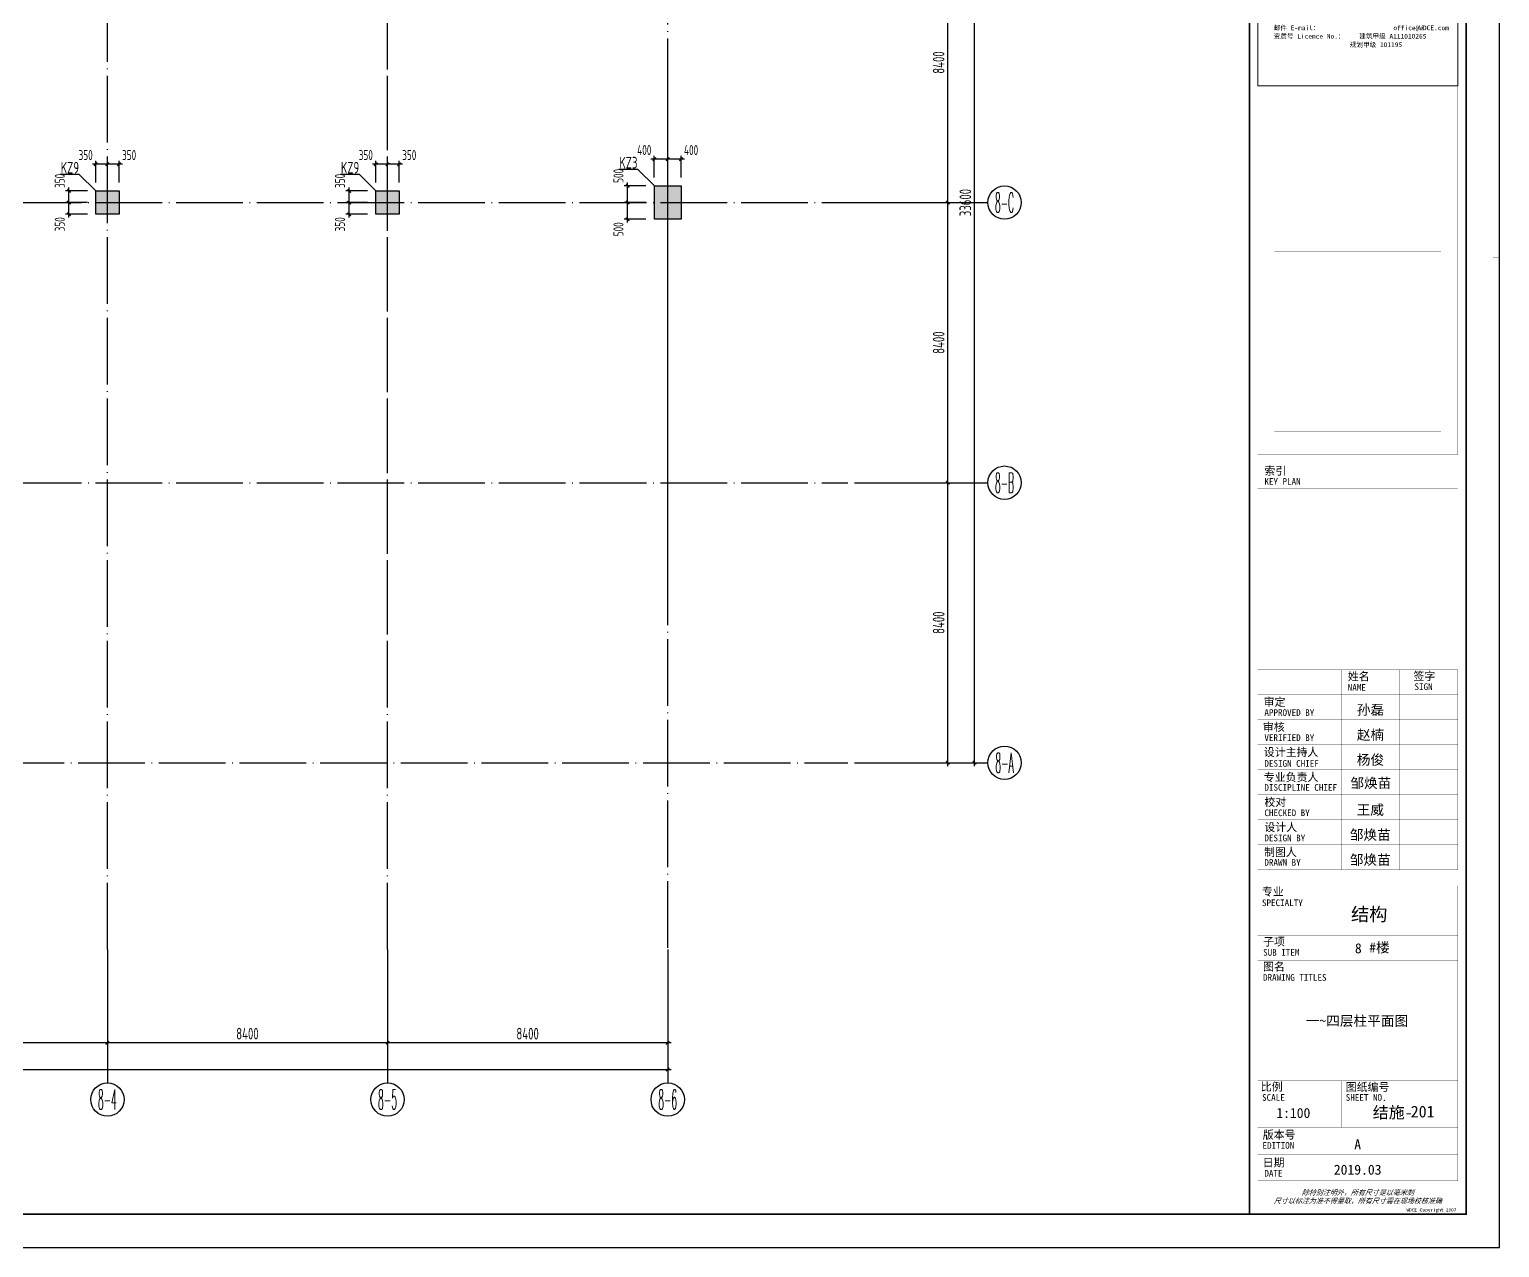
# Model space of a CAD drawing. Extents: x -765033 to 1614171, y -1073 to 729564.
# Drawn here: x 1467427 to 1511508, y 44859 to 81394 of the extents above; entities that cross this region are included whole.
import ezdxf
from ezdxf.enums import TextEntityAlignment as Align

# ---------------------------------------------------------------- set-up
doc = ezdxf.new("R2010")
doc.units = 0
doc.header["$LTSCALE"] = 1000
doc.header["$MEASUREMENT"] = 0
doc.linetypes.add('109-34 轴网$0$L1$0$$AUDIT_BAD_LTYPE1', pattern=[0])
doc.linetypes.add('DOTE', pattern=[2.42, 2, -0.2, 0.02, -0.2])
doc.layers.get('Defpoints').update_dxf_attribs({"color": 167})
for name, color, linetype in [('a-dote', 14, 'DOTE'), ('a-dote-dim', 3, 'Continuous'), ('COLU_DIM', 3, 'Continuous'), ('COLU_NUM', 7, 'Continuous'), ('s-colu', 40, 'Continuous'), ('s-colu-hatc', 16, 'Continuous'), ('s-dim', 3, 'Continuous'), ('s-dote-text', 7, 'Continuous'), ('SHEET_TEXT', 7, 'Continuous'), ('签-建（陈）$0$SHEET_TEXT', 7, 'Continuous')]:
    doc.layers.add(name, color=color, linetype=linetype)
doc.styles.add('TSSD_Axis', font='Complex.shx', dxfattribs={"width": 0.7, "bigfont": 'hztxt.shx'})
doc.styles.add('TSSD_Bold', font='Tssdeng2.shx', dxfattribs={"width": 0.7, "bigfont": 'china.shx'})
doc.styles.add('TSSD_Dimension', font='tssdeng.shx', dxfattribs={"width": 0.7, "bigfont": 'Hztxt.shx'})
doc.styles.add('华文细黑', font='', dxfattribs={"height": 10})
doc.styles.add('图签信息$0$hwxh', font='')
doc.styles.add('图签信息$0$华文细黑', font='', dxfattribs={"height": 10})
doc.styles.add('签-建（陈）$0$华文细黑', font='', dxfattribs={"height": 10})
doc.styles.get('华文细黑').set_extended_font_data('STXihei')
doc.styles.get('图签信息$0$hwxh').set_extended_font_data('STXihei')
doc.styles.get('图签信息$0$华文细黑').set_extended_font_data('STXihei')
doc.styles.get('签-建（陈）$0$华文细黑').set_extended_font_data('STXihei')
doc.dimstyles.new('TSSD_100_100', dxfattribs={"dimtxt": 300, "dimasz": 100, "dimexe": 100, "dimexo": 250, "dimgap": 100, "dimtad": 1, "dimdec": 0, "dimzin": 0, "dimdsep": 46, "dimtxsty": 'TSSD_Dimension', "dimblk": 'ARCHTICK', "dimblk1": 'ARCHTICK', "dimblk2": 'ARCHTICK', "dimcen": 0, "dimdle": 100, "dimclrt": 7, "dimadec": 0, "dimazin": 0, "dimtfac": 1, "dimtdec": 0, "dimtix": 1, "dimtmove": 2, "dimatfit": 3, "dimfxl": 1, "dimtolj": 1, "dimtzin": 0, "dimarcsym": 0})

# ---------------------------------------------------------------- blocks, each defined once
blk = doc.blocks.new('图框-A1')
for points, const_width in [([(0, 0), (841, 0), (841, 594), (0, 594)], 0.05), ([(766, 584), (25, 584), (25, 10), (766, 10)], 0.5)]:
    blk.add_lwpolyline(points, close=True, dxfattribs=dict(const_width=const_width))
at = {"const_width": 0.05}
for points in [[(841, 297), (839, 297)], [(420.5, 0), (420.5, 2)]]:
    blk.add_lwpolyline(points, dxfattribs=at)
blk = doc.blocks.new('_ArchTick')
at = {"color": 0, "linetype": 'ByBlock', "const_width": 0.4}
blk.add_lwpolyline([(-0.5, -0.5), (0.5, 0.5)], dxfattribs=at)
blk = doc.blocks.new('*D1016')
at = {"layer": 'Defpoints', "color": 0, "transparency": 16777216}
for p in [(33600, -6200), (42000, -6200), (33600, -8400)]:
    blk.add_point(p, dxfattribs=at)
at = {"layer": 's-dim', "color": 0, "lineweight": -2, "transparency": 16777216}
for p, q in [((33600, -6450), (33600, -8500)), ((42000, -6450), (42000, -8500)), ((42100, -8400), (33500, -8400))]:
    blk.add_line(p, q, dxfattribs=at)
at = {"layer": 's-dim', "color": 0, "lineweight": -2, "transparency": 16777216, "xscale": 100, "yscale": 100, "zscale": 100, "rotation": 180}
blk.add_blockref('_ArchTick', (33600, -8400), dxfattribs=at)
at = {"layer": 's-dim', "color": 0, "lineweight": -2, "transparency": 16777216, "xscale": 100, "yscale": 100, "zscale": 100}
blk.add_blockref('_ArchTick', (42000, -8400), dxfattribs=at)
at = {"layer": 's-dim', "color": 7, "transparency": 16777216, "insert": (37800, -8125), "char_height": 350, "attachment_point": 5, "style": 'TSSD_Dimension'}
blk.add_mtext('\\A1;8400', dxfattribs=at)
blk = doc.blocks.new('*D1017')
at = {"layer": 'Defpoints', "color": 0, "transparency": 16777216}
for p in [(25200, -6200), (33600, -6200), (25200, -8400)]:
    blk.add_point(p, dxfattribs=at)
at = {"layer": 's-dim', "color": 0, "lineweight": -2, "transparency": 16777216}
for p, q in [((25200, -6450), (25200, -8500)), ((33600, -6450), (33600, -8500)), ((33700, -8400), (25100, -8400))]:
    blk.add_line(p, q, dxfattribs=at)
at = {"layer": 's-dim', "color": 0, "lineweight": -2, "transparency": 16777216, "xscale": 100, "yscale": 100, "zscale": 100, "rotation": 180}
blk.add_blockref('_ArchTick', (25200, -8400), dxfattribs=at)
at = {"layer": 's-dim', "color": 0, "lineweight": -2, "transparency": 16777216, "xscale": 100, "yscale": 100, "zscale": 100}
blk.add_blockref('_ArchTick', (33600, -8400), dxfattribs=at)
at = {"layer": 's-dim', "color": 7, "transparency": 16777216, "insert": (29400, -8125), "char_height": 350, "attachment_point": 5, "style": 'TSSD_Dimension'}
blk.add_mtext('\\A1;8400', dxfattribs=at)
blk = doc.blocks.new('*D1018')
at = {"layer": 'Defpoints', "color": 0, "transparency": 16777216}
for p in [(16800, -6200), (25200, -6200), (16800, -8400)]:
    blk.add_point(p, dxfattribs=at)
at = {"layer": 's-dim', "color": 0, "lineweight": -2, "transparency": 16777216}
for p, q in [((16800, -6450), (16800, -8500)), ((25200, -6450), (25200, -8500)), ((25300, -8400), (16700, -8400))]:
    blk.add_line(p, q, dxfattribs=at)
at = {"layer": 's-dim', "color": 0, "lineweight": -2, "transparency": 16777216, "xscale": 100, "yscale": 100, "zscale": 100, "rotation": 180}
blk.add_blockref('_ArchTick', (16800, -8400), dxfattribs=at)
at = {"layer": 's-dim', "color": 0, "lineweight": -2, "transparency": 16777216, "xscale": 100, "yscale": 100, "zscale": 100}
blk.add_blockref('_ArchTick', (25200, -8400), dxfattribs=at)
at = {"layer": 's-dim', "color": 7, "transparency": 16777216, "insert": (21000, -8125), "char_height": 350, "attachment_point": 5, "style": 'TSSD_Dimension'}
blk.add_mtext('\\A1;8400', dxfattribs=at)
blk = doc.blocks.new('*D1029')
at = {"layer": 'Defpoints', "color": 0, "transparency": 16777216}
for p in [(48200, 8400), (50400, 8400), (48200, 0)]:
    blk.add_point(p, dxfattribs=at)
at = {"layer": 's-dim', "color": 0, "lineweight": -2, "transparency": 16777216}
for p, q in [((48450, 8400), (50500, 8400)), ((50400, -100), (50400, 8500)), ((48450, 0), (50500, 0))]:
    blk.add_line(p, q, dxfattribs=at)
at = {"layer": 's-dim', "color": 0, "lineweight": -2, "transparency": 16777216, "xscale": 100, "yscale": 100, "zscale": 100}
for p, rotation in [((50400, 8400), 90), ((50400, 0), 270)]:
    blk.add_blockref('_ArchTick', p, dxfattribs=dict(at, rotation=rotation))
at = {"layer": 's-dim', "color": 7, "transparency": 16777216, "insert": (50125, 4200), "char_height": 350, "attachment_point": 5, "rotation": 90, "style": 'TSSD_Dimension'}
blk.add_mtext('\\A1;8400', dxfattribs=at)
blk = doc.blocks.new('*D1030')
at = {"layer": 'Defpoints', "color": 0, "transparency": 16777216}
for p in [(48200, 16800), (50400, 16800), (48200, 8400)]:
    blk.add_point(p, dxfattribs=at)
at = {"layer": 's-dim', "color": 0, "lineweight": -2, "transparency": 16777216}
for p, q in [((48450, 16800), (50500, 16800)), ((50400, 8300), (50400, 16900)), ((48450, 8400), (50500, 8400))]:
    blk.add_line(p, q, dxfattribs=at)
at = {"layer": 's-dim', "color": 0, "lineweight": -2, "transparency": 16777216, "xscale": 100, "yscale": 100, "zscale": 100}
for p, rotation in [((50400, 16800), 90), ((50400, 8400), 270)]:
    blk.add_blockref('_ArchTick', p, dxfattribs=dict(at, rotation=rotation))
at = {"layer": 's-dim', "color": 7, "transparency": 16777216, "insert": (50125, 12600), "char_height": 350, "attachment_point": 5, "rotation": 90, "style": 'TSSD_Dimension'}
blk.add_mtext('\\A1;8400', dxfattribs=at)
blk = doc.blocks.new('*D1031')
at = {"layer": 'Defpoints', "color": 0, "transparency": 16777216}
for p in [(48200, 25200), (50400, 25200), (48200, 16800)]:
    blk.add_point(p, dxfattribs=at)
at = {"layer": 's-dim', "color": 0, "lineweight": -2, "transparency": 16777216}
for p, q in [((48450, 25200), (50500, 25200)), ((50400, 16700), (50400, 25300)), ((48450, 16800), (50500, 16800))]:
    blk.add_line(p, q, dxfattribs=at)
at = {"layer": 's-dim', "color": 0, "lineweight": -2, "transparency": 16777216, "xscale": 100, "yscale": 100, "zscale": 100}
for p, rotation in [((50400, 25200), 90), ((50400, 16800), 270)]:
    blk.add_blockref('_ArchTick', p, dxfattribs=dict(at, rotation=rotation))
at = {"layer": 's-dim', "color": 7, "transparency": 16777216, "insert": (50125, 21000), "char_height": 350, "attachment_point": 5, "rotation": 90, "style": 'TSSD_Dimension'}
blk.add_mtext('\\A1;8400', dxfattribs=at)
blk = doc.blocks.new('*D1035')
at = {"layer": 'a-dote-dim', "color": 0, "lineweight": -2, "transparency": 16777216}
for p, q in [((47650, 33600), (51300, 33600)), ((51200, -100), (51200, 33700)), ((47650, 0), (51300, 0))]:
    blk.add_line(p, q, dxfattribs=at)
at = {"layer": 'Defpoints', "color": 0, "transparency": 16777216}
for p in [(47400, 33600), (51200, 33600), (47400, 0)]:
    blk.add_point(p, dxfattribs=at)
at = {"layer": 'a-dote-dim', "color": 0, "lineweight": -2, "transparency": 16777216, "xscale": 100, "yscale": 100, "zscale": 100}
for p, rotation in [((51200, 33600), 90), ((51200, 0), 270)]:
    blk.add_blockref('_ArchTick', p, dxfattribs=dict(at, rotation=rotation))
at = {"layer": 'a-dote-dim', "color": 7, "transparency": 16777216, "insert": (50925, 16800), "char_height": 350, "attachment_point": 5, "rotation": 90, "style": 'TSSD_Dimension'}
blk.add_mtext('\\A1;33600', dxfattribs=at)
blk = doc.blocks.new('*D1037')
at = {"layer": 'a-dote-dim', "color": 0, "lineweight": -2, "transparency": 16777216}
for p, q in [((0, -5650), (0, -9300)), ((42000, -5650), (42000, -9300)), ((-100, -9200), (42100, -9200))]:
    blk.add_line(p, q, dxfattribs=at)
at = {"layer": 'Defpoints', "color": 0, "transparency": 16777216}
for p in [(0, -5400), (42000, -5400), (42000, -9200)]:
    blk.add_point(p, dxfattribs=at)
at = {"layer": 'a-dote-dim', "color": 0, "lineweight": -2, "transparency": 16777216, "xscale": 100, "yscale": 100, "zscale": 100, "rotation": 180}
blk.add_blockref('_ArchTick', (0, -9200), dxfattribs=at)
at = {"layer": 'a-dote-dim', "color": 0, "lineweight": -2, "transparency": 16777216, "xscale": 100, "yscale": 100, "zscale": 100}
blk.add_blockref('_ArchTick', (42000, -9200), dxfattribs=at)
at = {"layer": 'a-dote-dim', "color": 7, "transparency": 16777216, "insert": (21000, -8925), "char_height": 350, "attachment_point": 5, "style": 'TSSD_Dimension'}
blk.add_mtext('\\A1;42000', dxfattribs=at)
blk = doc.blocks.new('ts_axno')
at = {"color": 0, "linetype": 'ByBlock', "lineweight": -2}
blk.add_circle((0, 0), 0.5, dxfattribs=at)
at = {"color": 0, "linetype": 'ByBlock', "lineweight": -2, "style": 'TSSD_Axis', "width": 0.7}
blk.add_attdef('A', text='', height=0.6, dxfattribs=at).set_placement((0, 0), align=Align.MIDDLE_CENTER)
blk = doc.blocks.new('*D1090')
at = {"layer": 'COLU_DIM', "color": 0, "lineweight": -2, "transparency": 16777216}
for p, q in [((1470214, 77350), (1469664, 77350)), ((1469764, 76800), (1469764, 77450)), ((1470114, 76800), (1470114, 77450))]:
    blk.add_line(p, q, dxfattribs=at)
at = {"layer": 'Defpoints', "color": 0, "transparency": 16777216}
for p in [(1469764, 77350), (1469764, 76550), (1470114, 76550)]:
    blk.add_point(p, dxfattribs=at)
at = {"layer": 'COLU_DIM', "color": 0, "lineweight": -2, "transparency": 16777216, "xscale": 100, "yscale": 100, "zscale": 100, "rotation": 180}
blk.add_blockref('_ArchTick', (1469764, 77350), dxfattribs=at)
at = {"layer": 'COLU_DIM', "color": 0, "lineweight": -2, "transparency": 16777216, "xscale": 100, "yscale": 100, "zscale": 100}
blk.add_blockref('_ArchTick', (1470114, 77350), dxfattribs=at)
at = {"layer": 'COLU_DIM', "color": 7, "transparency": 16777216, "insert": (1470416, 77625), "char_height": 300, "attachment_point": 5, "style": 'TSSD_Dimension'}
blk.add_mtext('\\A1;350', dxfattribs=at)
blk = doc.blocks.new('*D1091')
at = {"layer": 'COLU_DIM', "color": 0, "lineweight": -2, "transparency": 16777216}
for p, q in [((1469864, 77350), (1469314, 77350)), ((1469414, 76800), (1469414, 77450)), ((1469764, 76800), (1469764, 77450))]:
    blk.add_line(p, q, dxfattribs=at)
at = {"layer": 'Defpoints', "color": 0, "transparency": 16777216}
for p in [(1469414, 77350), (1469414, 76550), (1469764, 76550)]:
    blk.add_point(p, dxfattribs=at)
at = {"layer": 'COLU_DIM', "color": 0, "lineweight": -2, "transparency": 16777216, "xscale": 100, "yscale": 100, "zscale": 100, "rotation": 180}
blk.add_blockref('_ArchTick', (1469414, 77350), dxfattribs=at)
at = {"layer": 'COLU_DIM', "color": 0, "lineweight": -2, "transparency": 16777216, "xscale": 100, "yscale": 100, "zscale": 100}
blk.add_blockref('_ArchTick', (1469764, 77350), dxfattribs=at)
at = {"layer": 'COLU_DIM', "color": 7, "transparency": 16777216, "insert": (1469113, 77625), "char_height": 300, "attachment_point": 5, "style": 'TSSD_Dimension'}
blk.add_mtext('\\A1;350', dxfattribs=at)
blk = doc.blocks.new('*D1092')
at = {"layer": 'COLU_DIM', "color": 0, "lineweight": -2, "transparency": 16777216}
for p, q in [((1468614, 75750), (1468614, 76300)), ((1469164, 76200), (1468514, 76200)), ((1469164, 75850), (1468514, 75850))]:
    blk.add_line(p, q, dxfattribs=at)
at = {"layer": 'Defpoints', "color": 0, "transparency": 16777216}
for p in [(1468614, 76200), (1469414, 76200), (1469414, 75850)]:
    blk.add_point(p, dxfattribs=at)
at = {"layer": 'COLU_DIM', "color": 0, "lineweight": -2, "transparency": 16777216, "xscale": 100, "yscale": 100, "zscale": 100}
for p, rotation in [((1468614, 76200), 90.00000000000006), ((1468614, 75850), 270.0000000000001)]:
    blk.add_blockref('_ArchTick', p, dxfattribs=dict(at, rotation=rotation))
at = {"layer": 'COLU_DIM', "color": 7, "transparency": 16777216, "insert": (1468339, 75549), "char_height": 300, "attachment_point": 5, "rotation": 90, "style": 'TSSD_Dimension'}
blk.add_mtext('\\A1;350', dxfattribs=at)
blk = doc.blocks.new('*D1093')
at = {"layer": 'COLU_DIM', "color": 0, "lineweight": -2, "transparency": 16777216}
for p, q in [((1469164, 76550), (1468514, 76550)), ((1468614, 76100), (1468614, 76650)), ((1469164, 76200), (1468514, 76200))]:
    blk.add_line(p, q, dxfattribs=at)
at = {"layer": 'Defpoints', "color": 0, "transparency": 16777216}
for p in [(1468614, 76550), (1469414, 76550), (1469414, 76200)]:
    blk.add_point(p, dxfattribs=at)
at = {"layer": 'COLU_DIM', "color": 0, "lineweight": -2, "transparency": 16777216, "xscale": 100, "yscale": 100, "zscale": 100}
for p, rotation in [((1468614, 76550), 90.00000000000006), ((1468614, 76200), 270.0000000000001)]:
    blk.add_blockref('_ArchTick', p, dxfattribs=dict(at, rotation=rotation))
at = {"layer": 'COLU_DIM', "color": 7, "transparency": 16777216, "insert": (1468339, 76851), "char_height": 300, "attachment_point": 5, "rotation": 90, "style": 'TSSD_Dimension'}
blk.add_mtext('\\A1;350', dxfattribs=at)
blk = doc.blocks.new('*D1098')
at = {"layer": 'COLU_DIM', "color": 0, "lineweight": -2, "transparency": 16777216}
for p, q in [((1478614, 77350), (1478064, 77350)), ((1478164, 76800), (1478164, 77450)), ((1478514, 76800), (1478514, 77450))]:
    blk.add_line(p, q, dxfattribs=at)
at = {"layer": 'Defpoints', "color": 0, "transparency": 16777216}
for p in [(1478164, 77350), (1478164, 76550), (1478514, 76550)]:
    blk.add_point(p, dxfattribs=at)
at = {"layer": 'COLU_DIM', "color": 0, "lineweight": -2, "transparency": 16777216, "xscale": 100, "yscale": 100, "zscale": 100, "rotation": 180}
blk.add_blockref('_ArchTick', (1478164, 77350), dxfattribs=at)
at = {"layer": 'COLU_DIM', "color": 0, "lineweight": -2, "transparency": 16777216, "xscale": 100, "yscale": 100, "zscale": 100}
blk.add_blockref('_ArchTick', (1478514, 77350), dxfattribs=at)
at = {"layer": 'COLU_DIM', "color": 7, "transparency": 16777216, "insert": (1478816, 77625), "char_height": 300, "attachment_point": 5, "style": 'TSSD_Dimension'}
blk.add_mtext('\\A1;350', dxfattribs=at)
blk = doc.blocks.new('*D1099')
at = {"layer": 'COLU_DIM', "color": 0, "lineweight": -2, "transparency": 16777216}
for p, q in [((1478264, 77350), (1477714, 77350)), ((1477814, 76800), (1477814, 77450)), ((1478164, 76800), (1478164, 77450))]:
    blk.add_line(p, q, dxfattribs=at)
at = {"layer": 'Defpoints', "color": 0, "transparency": 16777216}
for p in [(1477814, 77350), (1477814, 76550), (1478164, 76550)]:
    blk.add_point(p, dxfattribs=at)
at = {"layer": 'COLU_DIM', "color": 0, "lineweight": -2, "transparency": 16777216, "xscale": 100, "yscale": 100, "zscale": 100, "rotation": 180}
blk.add_blockref('_ArchTick', (1477814, 77350), dxfattribs=at)
at = {"layer": 'COLU_DIM', "color": 0, "lineweight": -2, "transparency": 16777216, "xscale": 100, "yscale": 100, "zscale": 100}
blk.add_blockref('_ArchTick', (1478164, 77350), dxfattribs=at)
at = {"layer": 'COLU_DIM', "color": 7, "transparency": 16777216, "insert": (1477513, 77625), "char_height": 300, "attachment_point": 5, "style": 'TSSD_Dimension'}
blk.add_mtext('\\A1;350', dxfattribs=at)
blk = doc.blocks.new('*D1100')
at = {"layer": 'COLU_DIM', "color": 0, "lineweight": -2, "transparency": 16777216}
for p, q in [((1477014, 75750), (1477014, 76300)), ((1477564, 76200), (1476914, 76200)), ((1477564, 75850), (1476914, 75850))]:
    blk.add_line(p, q, dxfattribs=at)
at = {"layer": 'Defpoints', "color": 0, "transparency": 16777216}
for p in [(1477014, 76200), (1477814, 76200), (1477814, 75850)]:
    blk.add_point(p, dxfattribs=at)
at = {"layer": 'COLU_DIM', "color": 0, "lineweight": -2, "transparency": 16777216, "xscale": 100, "yscale": 100, "zscale": 100}
for p, rotation in [((1477014, 76200), 90.00000000000006), ((1477014, 75850), 270.0000000000001)]:
    blk.add_blockref('_ArchTick', p, dxfattribs=dict(at, rotation=rotation))
at = {"layer": 'COLU_DIM', "color": 7, "transparency": 16777216, "insert": (1476739, 75549), "char_height": 300, "attachment_point": 5, "rotation": 90, "style": 'TSSD_Dimension'}
blk.add_mtext('\\A1;350', dxfattribs=at)
blk = doc.blocks.new('*D1101')
at = {"layer": 'COLU_DIM', "color": 0, "lineweight": -2, "transparency": 16777216}
for p, q in [((1477564, 76550), (1476914, 76550)), ((1477014, 76100), (1477014, 76650)), ((1477564, 76200), (1476914, 76200))]:
    blk.add_line(p, q, dxfattribs=at)
at = {"layer": 'Defpoints', "color": 0, "transparency": 16777216}
for p in [(1477014, 76550), (1477814, 76550), (1477814, 76200)]:
    blk.add_point(p, dxfattribs=at)
at = {"layer": 'COLU_DIM', "color": 0, "lineweight": -2, "transparency": 16777216, "xscale": 100, "yscale": 100, "zscale": 100}
for p, rotation in [((1477014, 76550), 90.00000000000006), ((1477014, 76200), 270.0000000000001)]:
    blk.add_blockref('_ArchTick', p, dxfattribs=dict(at, rotation=rotation))
at = {"layer": 'COLU_DIM', "color": 7, "transparency": 16777216, "insert": (1476739, 76851), "char_height": 300, "attachment_point": 5, "rotation": 90, "style": 'TSSD_Dimension'}
blk.add_mtext('\\A1;350', dxfattribs=at)
blk = doc.blocks.new('*D1102')
at = {"layer": 'COLU_DIM', "color": 0, "lineweight": -2, "transparency": 16777216}
for p, q in [((1486564, 76950), (1486564, 77600)), ((1486964, 76950), (1486964, 77600)), ((1487064, 77500), (1486464, 77500))]:
    blk.add_line(p, q, dxfattribs=at)
at = {"layer": 'Defpoints', "color": 0, "transparency": 16777216}
for p in [(1486564, 77500), (1486564, 76700), (1486964, 76700)]:
    blk.add_point(p, dxfattribs=at)
at = {"layer": 'COLU_DIM', "color": 0, "lineweight": -2, "transparency": 16777216, "xscale": 100, "yscale": 100, "zscale": 100, "rotation": 180}
blk.add_blockref('_ArchTick', (1486564, 77500), dxfattribs=at)
at = {"layer": 'COLU_DIM', "color": 0, "lineweight": -2, "transparency": 16777216, "xscale": 100, "yscale": 100, "zscale": 100}
blk.add_blockref('_ArchTick', (1486964, 77500), dxfattribs=at)
at = {"layer": 'COLU_DIM', "color": 7, "transparency": 16777216, "insert": (1487266, 77775), "char_height": 300, "attachment_point": 5, "style": 'TSSD_Dimension'}
blk.add_mtext('\\A1;400', dxfattribs=at)
blk = doc.blocks.new('*D1103')
at = {"layer": 'COLU_DIM', "color": 0, "lineweight": -2, "transparency": 16777216}
for p, q in [((1486164, 76950), (1486164, 77600)), ((1486564, 76950), (1486564, 77600)), ((1486664, 77500), (1486064, 77500))]:
    blk.add_line(p, q, dxfattribs=at)
at = {"layer": 'Defpoints', "color": 0, "transparency": 16777216}
for p in [(1486164, 77500), (1486164, 76700), (1486564, 76700)]:
    blk.add_point(p, dxfattribs=at)
at = {"layer": 'COLU_DIM', "color": 0, "lineweight": -2, "transparency": 16777216, "xscale": 100, "yscale": 100, "zscale": 100, "rotation": 180}
blk.add_blockref('_ArchTick', (1486164, 77500), dxfattribs=at)
at = {"layer": 'COLU_DIM', "color": 0, "lineweight": -2, "transparency": 16777216, "xscale": 100, "yscale": 100, "zscale": 100}
blk.add_blockref('_ArchTick', (1486564, 77500), dxfattribs=at)
at = {"layer": 'COLU_DIM', "color": 7, "transparency": 16777216, "insert": (1485863, 77775), "char_height": 300, "attachment_point": 5, "style": 'TSSD_Dimension'}
blk.add_mtext('\\A1;400', dxfattribs=at)
blk = doc.blocks.new('*D1104')
at = {"layer": 'COLU_DIM', "color": 0, "lineweight": -2, "transparency": 16777216}
for p, q in [((1485364, 75600), (1485364, 76300)), ((1485914, 76200), (1485264, 76200)), ((1485914, 75700), (1485264, 75700))]:
    blk.add_line(p, q, dxfattribs=at)
at = {"layer": 'Defpoints', "color": 0, "transparency": 16777216}
for p in [(1485364, 76200), (1486164, 76200), (1486164, 75700)]:
    blk.add_point(p, dxfattribs=at)
at = {"layer": 'COLU_DIM', "color": 0, "lineweight": -2, "transparency": 16777216, "xscale": 100, "yscale": 100, "zscale": 100}
for p, rotation in [((1485364, 76200), 90.00000000000006), ((1485364, 75700), 270.0000000000001)]:
    blk.add_blockref('_ArchTick', p, dxfattribs=dict(at, rotation=rotation))
at = {"layer": 'COLU_DIM', "color": 7, "transparency": 16777216, "insert": (1485089, 75399), "char_height": 300, "attachment_point": 5, "rotation": 90, "style": 'TSSD_Dimension'}
blk.add_mtext('\\A1;500', dxfattribs=at)
blk = doc.blocks.new('*D1105')
at = {"layer": 'COLU_DIM', "color": 0, "lineweight": -2, "transparency": 16777216}
for p, q in [((1485364, 76100), (1485364, 76800)), ((1485914, 76700), (1485264, 76700)), ((1485914, 76200), (1485264, 76200))]:
    blk.add_line(p, q, dxfattribs=at)
at = {"layer": 'Defpoints', "color": 0, "transparency": 16777216}
for p in [(1485364, 76700), (1486164, 76700), (1486164, 76200)]:
    blk.add_point(p, dxfattribs=at)
at = {"layer": 'COLU_DIM', "color": 0, "lineweight": -2, "transparency": 16777216, "xscale": 100, "yscale": 100, "zscale": 100}
for p, rotation in [((1485364, 76700), 90.00000000000006), ((1485364, 76200), 270.0000000000001)]:
    blk.add_blockref('_ArchTick', p, dxfattribs=dict(at, rotation=rotation))
at = {"layer": 'COLU_DIM', "color": 7, "transparency": 16777216, "insert": (1485089, 77001), "char_height": 300, "attachment_point": 5, "rotation": 90, "style": 'TSSD_Dimension'}
blk.add_mtext('\\A1;500', dxfattribs=at)
blk = doc.blocks.new('图签信息$0$WDCE Copyright200X')
at = {"const_width": 0.016}
blk.add_lwpolyline([(-10.6, 1.26, 1), (-11.4, 1.26, 1)], format="xyb", close=True, dxfattribs=at)
at = {"style": '图签信息$0$华文细黑'}
for s, p in [('WDCE ', (-11.46, 0.5)), ('     Copyright ', (-3.51, 0.5))]:
    blk.add_text(s, height=1, dxfattribs=at).set_placement(p, align=Align.BOTTOM_RIGHT)
blk.add_text('c', height=0.6, dxfattribs=at).set_placement((-11.04, 1.35), align=Align.MIDDLE_CENTER)
blk.add_attdef('200X', text='', height=1, dxfattribs=at).set_placement((-0.45, 0.5), align=Align.BOTTOM_RIGHT)
blk = doc.blocks.new('图签信息$0$logo2')
h = blk.add_hatch(color=7)
h.paths.add_polyline_path([(19.02, -7.36), (15.84, -7.36), (15.84, -3.97), (18.97, -3.97), (18.97, -4.24), (16.46, -4.24), (16.46, -5.45), (18.81, -5.45), (18.81, -5.69), (16.47, -5.69), (16.47, -7.12), (19.02, -7.12)])
edge = h.paths.add_edge_path()
edge.add_spline(control_points=[(15.26, -4.21), (15.26, -4.21), (15.13, -4.65), (15.13, -4.65), (15.13, -4.65), (14.62, -4.1), (13.73, -4.1), (13.04, -4.1), (12.07, -4.54), (12.08, -5.62), (12.08, -6.49), (12.77, -7.16), (13.73, -7.17), (14.66, -7.17), (15.23, -6.68), (15.23, -6.68), (15.23, -6.68), (15.16, -7.11), (15.16, -7.11), (13.63, -7.7), (11.42, -7.29), (11.41, -5.64), (11.4, -3.72), (14.16, -3.66), (15.26, -4.21)], knot_values=[0, 0, 0, 0, 1, 1, 1, 2, 2, 2, 3, 3, 3, 4, 4, 4, 5, 5, 5, 6, 6, 6, 7, 7, 7, 8, 8, 8, 8], degree=3, periodic=0)
edge = h.paths.add_edge_path(flags=16)
edge.add_spline(control_points=[(10.23, -5.57), (10.23, -5.16), (10.12, -4.83), (9.9, -4.58), (9.63, -4.27), (9.23, -4.12), (8.69, -4.12), (8.69, -4.12), (7.64, -4.12), (7.64, -4.12), (7.64, -4.12), (7.64, -7.1), (7.64, -7.1), (7.64, -7.1), (8.66, -7.1), (8.66, -7.1), (9.13, -7.1), (9.52, -6.93), (9.82, -6.6), (10.09, -6.31), (10.23, -5.96), (10.23, -5.57)], knot_values=[0, 0, 0, 0, 1, 1, 1, 2, 2, 2, 3, 3, 3, 4, 4, 4, 5, 5, 5, 6, 6, 6, 7, 7, 7, 7], degree=3, periodic=0)
edge = h.paths.add_edge_path()
edge.add_spline(control_points=[(10.92, -5.51), (10.92, -5.96), (10.72, -6.37), (10.34, -6.72), (9.92, -7.1), (9.41, -7.29), (8.82, -7.29), (8.82, -7.29), (7.03, -7.29), (7.03, -7.29), (7.03, -7.29), (7.03, -3.92), (7.03, -3.92), (7.03, -3.92), (9.1, -3.92), (9.1, -3.92), (9.59, -3.92), (10.01, -4.06), (10.36, -4.34), (10.73, -4.64), (10.92, -5.03), (10.92, -5.51)], knot_values=[0, 0, 0, 0, 1, 1, 1, 2, 2, 2, 3, 3, 3, 4, 4, 4, 5, 5, 5, 6, 6, 6, 7, 7, 7, 7], degree=3, periodic=0)
at = {"lineweight": 0}
blk.add_lwpolyline([(19.02, -7.36), (15.84, -7.36), (15.84, -3.97), (18.97, -3.97), (18.97, -4.24), (16.46, -4.24), (16.46, -5.45), (18.81, -5.45), (18.81, -5.69), (16.47, -5.69), (16.47, -7.12), (19.02, -7.12), (19.02, -7.36)], dxfattribs=at)
for points, knots in [([(10.92, -5.51), (10.92, -5.96), (10.72, -6.37), (10.34, -6.72), (9.92, -7.1), (9.41, -7.29), (8.82, -7.29), (8.82, -7.29), (7.03, -7.29), (7.03, -7.29), (7.03, -7.29), (7.03, -3.92), (7.03, -3.92), (7.03, -3.92), (9.1, -3.92), (9.1, -3.92), (9.59, -3.92), (10.01, -4.06), (10.36, -4.34), (10.73, -4.64), (10.92, -5.03), (10.92, -5.51)], [0, 0, 0, 0, 1, 1, 1, 2, 2, 2, 3, 3, 3, 4, 4, 4, 5, 5, 5, 6, 6, 6, 7, 7, 7, 7]), ([(10.23, -5.57), (10.23, -5.16), (10.12, -4.83), (9.9, -4.58), (9.63, -4.27), (9.23, -4.12), (8.69, -4.12), (8.69, -4.12), (7.64, -4.12), (7.64, -4.12), (7.64, -4.12), (7.64, -7.1), (7.64, -7.1), (7.64, -7.1), (8.66, -7.1), (8.66, -7.1), (9.13, -7.1), (9.52, -6.93), (9.82, -6.6), (10.09, -6.31), (10.23, -5.96), (10.23, -5.57)], [0, 0, 0, 0, 1, 1, 1, 2, 2, 2, 3, 3, 3, 4, 4, 4, 5, 5, 5, 6, 6, 6, 7, 7, 7, 7]), ([(15.26, -4.21), (15.26, -4.21), (15.13, -4.65), (15.13, -4.65), (15.13, -4.65), (14.62, -4.1), (13.73, -4.1), (13.04, -4.1), (12.07, -4.54), (12.08, -5.62), (12.08, -6.49), (12.77, -7.16), (13.73, -7.17), (14.66, -7.17), (15.23, -6.68), (15.23, -6.68), (15.23, -6.68), (15.16, -7.11), (15.16, -7.11), (13.63, -7.7), (11.42, -7.29), (11.41, -5.64), (11.4, -3.72), (14.16, -3.66), (15.26, -4.21)], [0, 0, 0, 0, 1, 1, 1, 2, 2, 2, 3, 3, 3, 4, 4, 4, 5, 5, 5, 6, 6, 6, 7, 7, 7, 8, 8, 8, 8])]:
    blk.add_open_spline(points, degree=3, knots=knots, dxfattribs=at)
blk = doc.blocks.new('图签信息$0$logo1')
h = blk.add_hatch(color=8)
edge = h.paths.add_edge_path()
edge.add_spline(control_points=[(3.86, -5.21), (3.63, -5.88), (3.39, -6.56), (3.39, -6.56), (3.39, -6.56), (2.5, -3.91), (2.5, -3.91), (2.5, -3.91), (1.8, -3.91), (1.69, -3.91), (2.02, -4.39), (2.95, -7.27), (2.95, -7.27), (2.95, -7.27), (3.44, -7.27), (3.44, -7.27), (3.44, -7.27), (4.03, -5.66), (4.03, -5.66), (4.03, -5.66), (3.86, -5.21), (3.86, -5.21)], knot_values=[0, 0, 0, 0, 1, 1, 1, 2, 2, 2, 3, 3, 3, 4, 4, 4, 5, 5, 5, 6, 6, 6, 7, 7, 7, 7], degree=3, periodic=0)
h = blk.add_hatch(color=7)
edge = h.paths.add_edge_path()
edge.add_spline(control_points=[(6.04, -3.91), (6.09, -4.1), (5.2, -6.56), (5.2, -6.56), (5.2, -6.56), (4.3, -3.91), (4.3, -3.91), (4.3, -3.91), (3.6, -3.91), (3.49, -3.91), (3.82, -4.39), (4.75, -7.27), (4.75, -7.27), (4.75, -7.27), (5.24, -7.27), (5.24, -7.27), (5.24, -7.27), (6.33, -4.3), (6.33, -4.3), (6.33, -4.3), (6.48, -3.91), (6.48, -3.91), (6.48, -3.91), (6.21, -3.91), (6.04, -3.91)], knot_values=[0, 0, 0, 0, 1, 1, 1, 2, 2, 2, 3, 3, 3, 4, 4, 4, 5, 5, 5, 6, 6, 6, 7, 7, 7, 8, 8, 8, 8], degree=3, periodic=0)
at = {"color": 8, "lineweight": 0}
blk.add_open_spline([(3.86, -5.21), (3.63, -5.88), (3.39, -6.56), (3.39, -6.56), (3.39, -6.56), (2.5, -3.91), (2.5, -3.91), (2.5, -3.91), (1.8, -3.91), (1.69, -3.91), (2.02, -4.39), (2.95, -7.27), (2.95, -7.27), (2.95, -7.27), (3.44, -7.27), (3.44, -7.27), (3.44, -7.27), (4.03, -5.66), (4.03, -5.66), (4.03, -5.66), (3.86, -5.21), (3.86, -5.21)], degree=3, knots=[0, 0, 0, 0, 1, 1, 1, 2, 2, 2, 3, 3, 3, 4, 4, 4, 5, 5, 5, 6, 6, 6, 7, 7, 7, 7], dxfattribs=at)
at = {"lineweight": 0}
blk.add_open_spline([(6.04, -3.91), (6.09, -4.1), (5.2, -6.56), (5.2, -6.56), (5.2, -6.56), (4.3, -3.91), (4.3, -3.91), (4.3, -3.91), (3.6, -3.91), (3.49, -3.91), (3.82, -4.39), (4.75, -7.27), (4.75, -7.27), (4.75, -7.27), (5.24, -7.27), (5.24, -7.27), (5.24, -7.27), (6.33, -4.3), (6.33, -4.3), (6.33, -4.3), (6.48, -3.91), (6.48, -3.91), (6.48, -3.91), (6.21, -3.91), (6.04, -3.91)], degree=3, knots=[0, 0, 0, 0, 1, 1, 1, 2, 2, 2, 3, 3, 3, 4, 4, 4, 5, 5, 5, 6, 6, 6, 7, 7, 7, 8, 8, 8, 8], dxfattribs=at)
blk.add_blockref('图签信息$0$logo2', (0, 0))
blk = doc.blocks.new('图签信息$0$时间-logo')
at = {"layer": 'Defpoints', "lineweight": 0}
blk.add_lwpolyline([(0, -23.46), (-21.17, -23.46), (-21.17, 0), (0, 0), (0, -23.46)], dxfattribs=at)
blk.add_blockref('图签信息$0$logo1', (-20.97, 0))
at = {"style": '图签信息$0$hwxh'}
for s, height, p in [('华通设计顾问工程有限公司 ', 1.15, (-19.73, -9.05)), ('WALTON DESIGN & CONSULTING ENGINEERING CO., LTD.', 0.5, (-19.5, -10.1)), ('Address: Building No.3 C-Park, No.135 Xizhimen South Street, ', 0.47, (-19.48, -12.83)), ('地址:北京市西城区西直门南小街135号西派国际3号楼 100035', 0.5, (-19.48, -11.94)), ('Xicheng District, Beijing 100035, China ', 0.47, (-16.69, -13.72)), ('电话 Tel：                        （8610）83957395 ', 0.5, (-19.56, -14.91)), ('传真 Fax：                      （8610）83957590 ', 0.5, (-19.48, -15.8)), ('主页 Web：                      www.WDCE.com ', 0.5, (-19.48, -16.69)), ('邮件 E-mail：                    office@WDCE.com ', 0.5, (-19.48, -17.58)), ('资质号 Licence No.：    建筑甲级 A111010265 ', 0.5, (-19.48, -18.47)), ('   规划甲级 101195', 0.5, (-12.6, -19.36))]:
    blk.add_text(s, height=height, dxfattribs=at).set_placement(p)
blk = doc.blocks.new('图签-A1')
at = {"ltscale": 0.001, "const_width": 0.5}
blk.add_lwpolyline([(-64.75, 574.25), (0.25, 574.25), (0.25, 0.25), (-64.75, 0.25)], close=True, dxfattribs=at)
at = {"const_width": 0.5}
blk.add_lwpolyline([(-64.75, 0.25), (0.25, 0.25), (0.25, 500.75), (-64.75, 500.75)], close=True, dxfattribs=at)
at = {"const_width": 0.05}
for points in [[(-62.25, 405.17), (-62.25, 228.08)], [(-62.25, 228.08), (-2.25, 228.08), (-2.25, 405.17)], [(-57.25, 338.61), (-7.25, 338.61)], [(-57.25, 289.08), (-7.25, 289.08)], [(-57.25, 235.1), (-7.25, 235.1)], [(-62.25, 228.08), (-2.25, 228.08)], [(-62.25, 217.99), (-2.25, 217.99)], [(-62.25, 103.51), (-2.25, 103.51), (-2.25, 163.51), (-62.25, 163.51), (-62.25, 103.51)], [(-37.25, 163.51), (-37.25, 103.51)], [(-19.75, 163.51), (-19.75, 103.51)], [(-62.25, 156.01), (-2.25, 156.01)], [(-62.25, 148.51), (-2.25, 148.51)], [(-62.25, 141.01), (-2.25, 141.01)], [(-62.25, 133.51), (-2.25, 133.51)], [(-62.25, 126.01), (-2.25, 126.01)], [(-62.25, 118.51), (-2.25, 118.51)], [(-62.25, 111.01), (-2.25, 111.01)], [(-62.25, 98.75), (-2.25, 98.75), (-2.25, 10.25), (-62.25, 10.25), (-62.25, 98.75)], [(-62.25, 83.75), (-2.25, 83.75)], [(-62.25, 76.25), (-2.25, 76.25)], [(-62.25, 40.25), (-2.25, 40.25)], [(-37.25, 40.25), (-37.25, 26.25)], [(-62.25, 26.25), (-2.25, 26.25)], [(-62.25, 18.25), (-2.25, 18.25)]]:
    blk.add_lwpolyline(points, dxfattribs=at)
at = {"ltscale": 0.001, "xscale": 2.8346899375274, "yscale": 2.8346899375274, "zscale": 2.8346899375274, "rotation": 3.913909278468755e-07}
blk.add_blockref('图签信息$0$时间-logo', (-2.25, 405.17), dxfattribs=at)
at = {"rotation": 3.913909278468755e-07}
blk.add_blockref('图签信息$0$WDCE Copyright200X', (-2.25, 0.25), dxfattribs=at).add_auto_attribs({'200X': '2007'})
at = {"style": '图签信息$0$华文细黑'}
for s, height, p in [('KEY PLAN', 2, (-60.25, 220.99)), ('索引', 2.4, (-60.25, 224.39)), ('签字', 2.4, (-15.56, 162.82)), ('姓名', 2.4, (-35.25, 162.72)), ('NAME', 2, (-35.25, 159.21)), ('SIGN', 2, (-15.25, 159.45)), ('审定', 2.4, (-60.48, 155.06)), ('APPROVED BY', 2, (-60.25, 151.69)), ('审核', 2.4, (-60.7, 147.54)), ('VERIFIED BY', 2, (-60.25, 144.16)), ('设计主持人', 2.4, (-60.43, 140.01)), ('专业负责人', 2.4, (-60.42, 132.51)), ('DESIGN CHIEF', 2, (-60.25, 136.44)), ('DISCIPLINE CHIEF', 2, (-60.25, 129.23)), ('校对', 2.4, (-60.25, 125.01)), ('CHECKED BY', 2, (-60.25, 121.62)), ('设计人', 2.4, (-60.25, 117.51)), ('制图人', 2.4, (-60.36, 110.01)), ('DESIGN BY', 2, (-60.25, 114.08)), ('DRAWN BY', 2, (-60.25, 106.75)), ('专业', 2.4, (-60.98, 98.18)), ('SPECIALTY', 2, (-60.98, 94.63)), ('SUB ITEM', 2, (-60.63, 79.75)), ('子项', 2.4, (-60.63, 83.17)), ('图名', 2.4, (-60.66, 75.66)), ('DRAWING TITLES', 2, (-60.66, 72.25)), ('比例', 2.4, (-61.31, 39.67)), ('图纸编号', 2.4, (-35.85, 39.57)), ('SCALE', 2, (-60.94, 36.25)), ('SHEET NO.', 2, (-35.85, 36.25)), ('版本号', 2.4, (-60.75, 25.28)), ('EDITION', 2, (-60.81, 21.86)), ('日期', 2.4, (-60.75, 16.93)), ('DATE', 2, (-60.25, 13.51))]:
    blk.add_text(s, height=height, rotation=0, dxfattribs=at).set_placement(p, align=Align.TOP_LEFT)
at = {"color": 4, "style": '图签信息$0$华文细黑'}
for s, p in [('1:100', (-51.57, 29.1)), ('A', (-32.28, 19.65)), ('2019.03', (-32.28, 12.09))]:
    blk.add_text(s, height=3, rotation=0, dxfattribs=at).set_placement(p, align=Align.CENTER)
at = {"style": '图签信息$0$华文细黑', "oblique": 20}
for s, p in [('尺寸以标注为准不得量取，所有尺寸需在现场校核准确', (-32.25, 4.25)), ('除特别注明外，所有尺寸是以毫米制', (-32.25, 6.75))]:
    blk.add_text(s, height=1.5, rotation=0, dxfattribs=at).set_placement(p, align=Align.MIDDLE_CENTER)
at = {"color": 3, "insert": (-28.82, 90), "char_height": 4, "width": 32.5922, "attachment_point": 5, "rotation": 0, "style": '华文细黑'}
blk.add_mtext('结构', dxfattribs=at)
at = {"color": 2, "insert": (-28.82, 80.08), "char_height": 3, "width": 40.6394, "attachment_point": 5, "rotation": 0, "style": '华文细黑'}
blk.add_mtext('   #{\\fSimSun|b0|i0|c134|p2;楼}', dxfattribs=at)
at = {"layer": 'SHEET_TEXT', "style": '华文细黑'}
blk.add_text('结施-', height=3.5, dxfattribs=at).set_placement((-27.75, 29.01))
at = {"layer": '签-建（陈）$0$SHEET_TEXT', "ltscale": 0.001, "attachment_point": 5, "style": '签-建（陈）$0$华文细黑'}
for s, insert, char_height, width in [('孙磊', (-28.44, 151.36), 2.998, 17.4861), ('赵楠', (-28.44, 143.86), 2.998, 17.4861), ('杨俊', (-28.44, 136.36), 2.998, 17.4861), ('邹焕苗', (-28.33, 129.39), 2.99, 17.9613), ('王威', (-28.49, 121.36), 2.998, 17.4861), ('邹焕苗', (-28.49, 113.86), 2.998, 17.4861), ('邹焕苗', (-28.49, 106.36), 2.998, 17.4861)]:
    blk.add_mtext(s, dxfattribs=dict(at, insert=insert, char_height=char_height, width=width))
blk = doc.blocks.new('A$C45ED3BFD')
at = {"layer": 'a-dote'}
for p, q in [((25200, -5600), (25200, 37800)), ((33600, 3850), (33600, 37800)), ((42000, 5200), (42000, 37800)), ((33600, -5600), (33600, 21350)), ((42000, -5550), (42000, 21400)), ((-4200, 16800), (47600, 16800)), ((-4200, 8400), (47400, 8400)), ((-2300, 0), (47400, 0))]:
    blk.add_line(p, q, dxfattribs=at)
at = {"layer": 's-dote-text'}
for p, q in [((47600, 16800), (51600, 16800)), ((47600, 8400), (51600, 8400)), ((47600, 0), (51600, 0)), ((25200, -5600), (25200, -9600)), ((33600, -5600), (33600, -9600)), ((42000, -5600), (42000, -9600))]:
    blk.add_line(p, q, dxfattribs=at)
ref = blk.add_blockref('ts_axno', (52100, 16800), dxfattribs=dict(at, xscale=1000, yscale=1000, zscale=1000))
ref.add_attrib('C', '8-C', dxfattribs={"height": 600, "rotation": 360, "style": 'TSSD_Axis', "width": 0.333333}).set_placement((52100, 16800), align=Align.MIDDLE_CENTER)
ref = blk.add_blockref('ts_axno', (52100, 8400), dxfattribs=dict(at, xscale=1000, yscale=1000, zscale=1000))
ref.add_attrib('B', '8-B', dxfattribs={"height": 600, "rotation": 360, "style": 'TSSD_Axis', "width": 0.333333}).set_placement((52100, 8400), align=Align.MIDDLE_CENTER)
ref = blk.add_blockref('ts_axno', (52100, 0), dxfattribs=dict(at, xscale=1000, yscale=1000, zscale=1000))
ref.add_attrib('A', '8-A', dxfattribs={"height": 600, "rotation": 360, "style": 'TSSD_Axis', "width": 0.333333}).set_placement((52100, 0), align=Align.MIDDLE_CENTER)
ref = blk.add_blockref('ts_axno', (25200, -10100), dxfattribs=dict(at, xscale=1000, yscale=1000, zscale=1000))
ref.add_attrib('4', '8-4', dxfattribs={"height": 600, "rotation": 360, "style": 'TSSD_Axis', "width": 0.333333}).set_placement((25200, -10100), align=Align.MIDDLE_CENTER)
ref = blk.add_blockref('ts_axno', (33600, -10100), dxfattribs=dict(at, xscale=1000, yscale=1000, zscale=1000))
ref.add_attrib('5', '8-5', dxfattribs={"height": 600, "rotation": 360, "style": 'TSSD_Axis', "width": 0.333333}).set_placement((33600, -10100), align=Align.MIDDLE_CENTER)
ref = blk.add_blockref('ts_axno', (42000, -10100), dxfattribs=dict(at, xscale=1000, yscale=1000, zscale=1000))
ref.add_attrib('6', '8-6', dxfattribs={"height": 600, "rotation": 360, "style": 'TSSD_Axis', "width": 0.333333}).set_placement((42000, -10100), align=Align.MIDDLE_CENTER)
at = {"layer": 'a-dote-dim'}
for base, p1, p2, angle, picture, middle in [((51200, 33600), (47400, 0), (47400, 33600), 270, '*D1035', (50925, 16800)), ((42000, -9200), (0, -5400), (42000, -5400), 180, '*D1037', (21000, -8925))]:
    dim = blk.add_linear_dim(base=base, p1=p1, p2=p2, angle=angle, dimstyle='TSSD_100_100', dxfattribs=at)
    dim.commit()
    dim.dimension.update_dxf_attribs({"geometry": picture, "text_midpoint": middle})
at = {"layer": 's-dim'}
for base, p1, p2, picture, middle in [((50400, 25200), (48200, 16800), (48200, 25200), '*D1031', (50125, 21000)), ((50400, 16800), (48200, 8400), (48200, 16800), '*D1030', (50125, 12600)), ((50400, 8400), (48200, 0), (48200, 8400), '*D1029', (50125, 4200))]:
    dim = blk.add_linear_dim(base=base, p1=p1, p2=p2, angle=90, dimstyle='TSSD_100_100', dxfattribs=at)
    dim.commit()
    dim.dimension.update_dxf_attribs({"geometry": picture, "text_midpoint": middle})
for base, p1, p2, picture, middle in [((16800, -8400), (25200, -6200), (16800, -6200), '*D1018', (21000, -8125)), ((25200, -8400), (33600, -6200), (25200, -6200), '*D1017', (29400, -8125)), ((33600, -8400), (42000, -6200), (33600, -6200), '*D1016', (37800, -8125))]:
    dim = blk.add_linear_dim(base=base, p1=p1, p2=p2, dimstyle='TSSD_100_100', dxfattribs=at)
    dim.commit()
    dim.dimension.update_dxf_attribs({"geometry": picture, "text_midpoint": middle})

msp = doc.modelspace()

# ---------------------------------------------------------------- hatches: boundary and pattern name
at = {"layer": 's-colu-hatc'}
for points in [[(1470114.4, 75850), (1469414.4, 75850), (1469414.4, 76550), (1470114.4, 76550)], [(1478514.4, 75850), (1477814.4, 75850), (1477814.4, 76550), (1478514.4, 76550)], [(1486964.4, 75700), (1486164.4, 75700), (1486164.4, 76700), (1486964.4, 76700)]]:
    msp.add_hatch(color=256, dxfattribs=at).paths.add_polyline_path(points)

# ---------------------------------------------------------------- linework, layer by layer
msp.add_lwpolyline([(1511505.3, 44861.6), (1511505.3, 104261.6), (1427405.3, 104261.6), (1427405.3, 44861.6)], close=True)
at = {"layer": 'COLU_NUM'}
for p, q in [((1485669.4, 77195), (1485104.1, 77195)), ((1486164.4, 76700), (1485669.4, 77195)), ((1468919.4, 77045), (1468354.1, 77045)), ((1469414.4, 76550), (1468919.4, 77045)), ((1477319.4, 77045), (1476754.1, 77045)), ((1477814.4, 76550), (1477319.4, 77045))]:
    msp.add_line(p, q, dxfattribs=at)
at = {"layer": 's-colu'}
for points in [[(1470114.4, 75850), (1469414.4, 75850), (1469414.4, 76550), (1470114.4, 76550)], [(1478514.4, 75850), (1477814.4, 75850), (1477814.4, 76550), (1478514.4, 76550)], [(1486964.4, 75700), (1486164.4, 75700), (1486164.4, 76700), (1486964.4, 76700)]]:
    msp.add_lwpolyline(points, close=True, dxfattribs=at)

# ---------------------------------------------------------------- block references
at = {"xscale": 100, "yscale": 100, "zscale": 100}
for name, p in [('图框-A1', (1427405.3, 44861.6)), ('图签-A1', (1510480.3, 45836.6))]:
    msp.add_blockref(name, p, dxfattribs=at)
at = {"layer": 's-dim', "linetype": '109-34 轴网$0$L1$0$$AUDIT_BAD_LTYPE1'}
msp.add_blockref('A$C45ED3BFD', (1444564.4, 59400), dxfattribs=at)

# ---------------------------------------------------------------- texts
at = {"color": 2, "linetype": '109-34 轴网$0$L1$0$$AUDIT_BAD_LTYPE1', "style": '华文细黑'}
for s, p in [('8', (1507169.2, 53685.1)), ('一~四层柱平面图', (1505695.7, 51510.5))]:
    msp.add_text(s, height=300, rotation=0, dxfattribs=at).set_placement(p)
at = {"layer": 'COLU_NUM', "color": 163, "style": 'TSSD_Bold', "width": 0.7}
for s, p in [('KZ9', (1468365.3, 77071)), ('KZ9', (1476765.3, 77071)), ('KZ3', (1485115.3, 77221))]:
    msp.add_text(s, height=350, dxfattribs=at).set_placement(p)
at = {"layer": 'SHEET_TEXT', "style": '华文细黑'}
msp.add_text('201', height=350, rotation=360, dxfattribs=at).set_placement((1508842.9, 48762.7))

# ---------------------------------------------------------------- dimensions: what is measured, and where the dimension line sits
at = {"layer": 'COLU_DIM'}
for base, p1, p2, angle, picture, middle in [((1469414.4, 77350), (1469764.4, 76550), (1469414.4, 76550), 180, '*D1091', (1469113.3, 77625)), ((1469764.4, 77350), (1470114.4, 76550), (1469764.4, 76550), 180, '*D1090', (1470415.5, 77625)), ((1477814.4, 77350), (1478164.4, 76550), (1477814.4, 76550), 180, '*D1099', (1477513.3, 77625)), ((1478164.4, 77350), (1478514.4, 76550), (1478164.4, 76550), 180, '*D1098', (1478815.5, 77625)), ((1486164.4, 77500), (1486564.4, 76700), (1486164.4, 76700), 180, '*D1103', (1485863.3, 77775)), ((1486564.4, 77500), (1486964.4, 76700), (1486564.4, 76700), 180, '*D1102', (1487265.5, 77775)), ((1468614.4, 76550), (1469414.4, 76200), (1469414.4, 76550), 270, '*D1093', (1468339.4, 76851.1)), ((1477014.4, 76550), (1477814.4, 76200), (1477814.4, 76550), 270, '*D1101', (1476739.4, 76851.1)), ((1485364.4, 76700), (1486164.4, 76200), (1486164.4, 76700), 270, '*D1105', (1485089.4, 77001.1)), ((1468614.4, 76200), (1469414.4, 75850), (1469414.4, 76200), 270, '*D1092', (1468339.4, 75548.9)), ((1477014.4, 76200), (1477814.4, 75850), (1477814.4, 76200), 270, '*D1100', (1476739.4, 75548.9)), ((1485364.4, 76200), (1486164.4, 75700), (1486164.4, 76200), 270, '*D1104', (1485089.4, 75398.9))]:
    dim = msp.add_linear_dim(base=base, p1=p1, p2=p2, angle=angle, dimstyle='TSSD_100_100', dxfattribs=at)
    dim.commit()
    dim.dimension.update_dxf_attribs({"geometry": picture, "text_midpoint": middle, "dimtype": 160})

doc.saveas('drawing.dxf')
